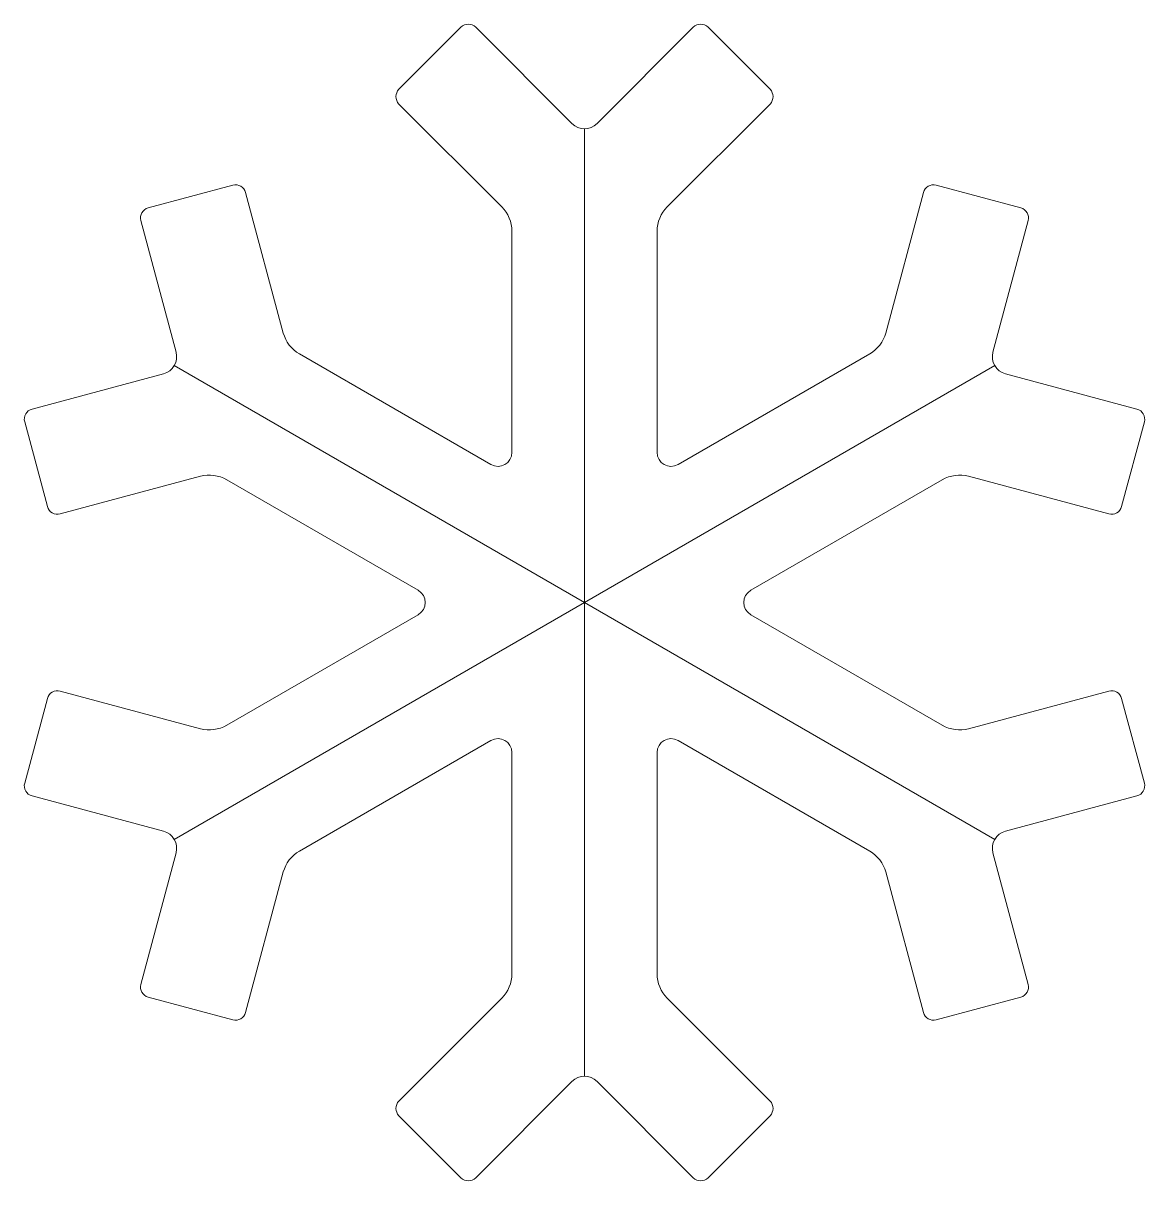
# Model space of a CAD drawing. Header units: millimetres. Extents: x 57.2 to 96, y -175.2 to -135.1.
import ezdxf

# ---------------------------------------------------------------- set-up
doc = ezdxf.new("R2010")
doc.units = ezdxf.units.MM
doc.header["$MEASUREMENT"] = 0
doc.layers.add('Layer 1', color=7, linetype='Continuous', lineweight=0)
doc.layers.add('Layer 2', color=7, linetype='Continuous', lineweight=0)

msp = doc.modelspace()

# ---------------------------------------------------------------- linework, layer by layer
at = {"layer": 'Layer 1', "color": 250, "lineweight": 9, "true_color": 0x231f20}
msp.add_open_spline([(94.715, -152.106), (94.715, -152.106), (89.857, -150.804), (89.857, -150.804), (89.552, -150.722), (89.226, -150.765), (88.952, -150.923), (88.952, -150.923), (82.33, -154.747), (82.33, -154.747), (82.006, -154.934), (82.006, -155.402), (82.33, -155.589), (82.33, -155.589), (88.952, -159.413), (88.952, -159.413), (89.226, -159.571), (89.552, -159.614), (89.857, -159.532), (89.857, -159.532), (94.715, -158.23), (94.715, -158.23), (94.908, -158.178), (95.106, -158.293), (95.157, -158.485), (95.157, -158.485), (95.942, -161.414), (95.942, -161.414), (95.994, -161.606), (95.879, -161.805), (95.687, -161.856), (95.687, -161.856), (91.139, -163.075), (91.139, -163.075), (90.812, -163.162), (90.617, -163.499), (90.705, -163.826), (90.705, -163.826), (91.924, -168.374), (91.924, -168.374), (91.975, -168.566), (91.861, -168.764), (91.668, -168.816), (91.668, -168.816), (88.74, -169.601), (88.74, -169.601), (88.547, -169.652), (88.349, -169.538), (88.298, -169.345), (88.298, -169.345), (86.996, -164.487), (86.996, -164.487), (86.914, -164.182), (86.714, -163.922), (86.441, -163.764), (86.441, -163.764), (79.818, -159.94), (79.818, -159.94), (79.494, -159.753), (79.088, -159.987), (79.088, -160.361), (79.088, -160.361), (79.088, -168.008), (79.088, -168.008), (79.088, -168.324), (79.214, -168.628), (79.437, -168.851), (79.437, -168.851), (82.994, -172.408), (82.994, -172.408), (83.135, -172.549), (83.135, -172.777), (82.994, -172.918), (82.994, -172.918), (80.85, -175.062), (80.85, -175.062), (80.709, -175.203), (80.48, -175.203), (80.339, -175.062), (80.339, -175.062), (77.01, -171.733), (77.01, -171.733), (76.77, -171.493), (76.382, -171.493), (76.143, -171.733), (76.143, -171.733), (72.813, -175.062), (72.813, -175.062), (72.672, -175.203), (72.444, -175.203), (72.303, -175.062), (72.303, -175.062), (70.159, -172.918), (70.159, -172.918), (70.018, -172.777), (70.018, -172.549), (70.159, -172.408), (70.159, -172.408), (73.715, -168.851), (73.715, -168.851), (73.939, -168.628), (74.064, -168.324), (74.064, -168.008), (74.064, -168.008), (74.064, -160.361), (74.064, -160.361), (74.064, -159.987), (73.659, -159.753), (73.335, -159.94), (73.335, -159.94), (66.712, -163.764), (66.712, -163.764), (66.438, -163.922), (66.239, -164.182), (66.157, -164.487), (66.157, -164.487), (64.855, -169.345), (64.855, -169.345), (64.803, -169.538), (64.605, -169.652), (64.413, -169.601), (64.413, -169.601), (61.484, -168.816), (61.484, -168.816), (61.292, -168.764), (61.177, -168.566), (61.229, -168.374), (61.229, -168.374), (62.448, -163.826), (62.448, -163.826), (62.535, -163.499), (62.341, -163.162), (62.014, -163.075), (62.014, -163.075), (57.466, -161.856), (57.466, -161.856), (57.273, -161.805), (57.159, -161.606), (57.211, -161.414), (57.211, -161.414), (57.995, -158.485), (57.995, -158.485), (58.047, -158.293), (58.245, -158.178), (58.438, -158.23), (58.438, -158.23), (63.296, -159.532), (63.296, -159.532), (63.601, -159.614), (63.926, -159.571), (64.2, -159.413), (64.2, -159.413), (70.823, -155.589), (70.823, -155.589), (71.147, -155.402), (71.147, -154.934), (70.823, -154.747), (70.823, -154.747), (64.2, -150.923), (64.2, -150.923), (63.926, -150.765), (63.601, -150.722), (63.296, -150.804), (63.296, -150.804), (58.438, -152.106), (58.438, -152.106), (58.245, -152.157), (58.047, -152.043), (57.995, -151.85), (57.995, -151.85), (57.211, -148.922), (57.211, -148.922), (57.159, -148.729), (57.273, -148.531), (57.466, -148.48), (57.466, -148.48), (62.014, -147.261), (62.014, -147.261), (62.341, -147.173), (62.535, -146.837), (62.448, -146.51), (62.448, -146.51), (61.229, -141.962), (61.229, -141.962), (61.177, -141.769), (61.292, -141.571), (61.484, -141.52), (61.484, -141.52), (64.413, -140.735), (64.413, -140.735), (64.605, -140.683), (64.803, -140.798), (64.855, -140.99), (64.855, -140.99), (66.157, -145.848), (66.157, -145.848), (66.239, -146.154), (66.438, -146.414), (66.712, -146.572), (66.712, -146.572), (73.335, -150.396), (73.335, -150.396), (73.659, -150.583), (74.064, -150.349), (74.064, -149.974), (74.064, -149.974), (74.064, -142.327), (74.064, -142.327), (74.064, -142.011), (73.939, -141.708), (73.715, -141.485), (73.715, -141.485), (70.159, -137.928), (70.159, -137.928), (70.018, -137.787), (70.018, -137.558), (70.159, -137.417), (70.159, -137.417), (72.303, -135.274), (72.303, -135.274), (72.444, -135.133), (72.672, -135.133), (72.813, -135.274), (72.813, -135.274), (76.143, -138.603), (76.143, -138.603), (76.382, -138.842), (76.77, -138.842), (77.01, -138.603), (77.01, -138.603), (80.339, -135.274), (80.339, -135.274), (80.48, -135.133), (80.709, -135.133), (80.85, -135.274), (80.85, -135.274), (82.994, -137.417), (82.994, -137.417), (83.135, -137.558), (83.135, -137.787), (82.994, -137.928), (82.994, -137.928), (79.437, -141.485), (79.437, -141.485), (79.214, -141.708), (79.088, -142.011), (79.088, -142.327), (79.088, -142.327), (79.088, -149.974), (79.088, -149.974), (79.088, -150.349), (79.494, -150.583), (79.818, -150.396), (79.818, -150.396), (86.441, -146.572), (86.441, -146.572), (86.714, -146.414), (86.914, -146.154), (86.996, -145.848), (86.996, -145.848), (88.298, -140.99), (88.298, -140.99), (88.349, -140.798), (88.547, -140.683), (88.74, -140.735), (88.74, -140.735), (91.668, -141.52), (91.668, -141.52), (91.861, -141.571), (91.975, -141.769), (91.924, -141.962), (91.924, -141.962), (90.705, -146.51), (90.705, -146.51), (90.617, -146.837), (90.812, -147.173), (91.139, -147.261), (91.139, -147.261), (95.687, -148.48), (95.687, -148.48), (95.879, -148.531), (95.994, -148.729), (95.942, -148.922), (95.942, -148.922), (95.157, -151.85), (95.157, -151.85), (95.106, -152.043), (94.908, -152.157), (94.715, -152.106)], degree=3, knots=[0, 0, 0, 0, 1, 1, 1, 2, 2, 2, 3, 3, 3, 4, 4, 4, 5, 5, 5, 6, 6, 6, 7, 7, 7, 8, 8, 8, 9, 9, 9, 10, 10, 10, 11, 11, 11, 12, 12, 12, 13, 13, 13, 14, 14, 14, 15, 15, 15, 16, 16, 16, 17, 17, 17, 18, 18, 18, 19, 19, 19, 20, 20, 20, 21, 21, 21, 22, 22, 22, 23, 23, 23, 24, 24, 24, 25, 25, 25, 26, 26, 26, 27, 27, 27, 28, 28, 28, 29, 29, 29, 30, 30, 30, 31, 31, 31, 32, 32, 32, 33, 33, 33, 34, 34, 34, 35, 35, 35, 36, 36, 36, 37, 37, 37, 38, 38, 38, 39, 39, 39, 40, 40, 40, 41, 41, 41, 42, 42, 42, 43, 43, 43, 44, 44, 44, 45, 45, 45, 46, 46, 46, 47, 47, 47, 48, 48, 48, 49, 49, 49, 50, 50, 50, 51, 51, 51, 52, 52, 52, 53, 53, 53, 54, 54, 54, 55, 55, 55, 56, 56, 56, 57, 57, 57, 58, 58, 58, 59, 59, 59, 60, 60, 60, 61, 61, 61, 62, 62, 62, 63, 63, 63, 64, 64, 64, 65, 65, 65, 66, 66, 66, 67, 67, 67, 68, 68, 68, 69, 69, 69, 70, 70, 70, 71, 71, 71, 72, 72, 72, 73, 73, 73, 74, 74, 74, 75, 75, 75, 76, 76, 76, 77, 77, 77, 78, 78, 78, 79, 79, 79, 80, 80, 80, 81, 81, 81, 82, 82, 82, 83, 83, 83, 84, 84, 84, 85, 85, 85, 86, 86, 86, 87, 87, 87, 88, 88, 88, 89, 89, 89, 90, 90, 90, 91, 91, 91, 92, 92, 92, 93, 93, 93, 94, 94, 94, 95, 95, 95, 96, 96, 96, 96], dxfattribs=at)
at = {"layer": 'Layer 2', "color": 250, "lineweight": 9, "true_color": 0x231f20}
for p, q in [((76.576, -138.783), (76.576, -171.553)), ((62.386, -163.36), (90.766, -146.975)), ((90.766, -163.36), (62.386, -146.975))]:
    msp.add_line(p, q, dxfattribs=at)

doc.saveas('drawing.dxf')
